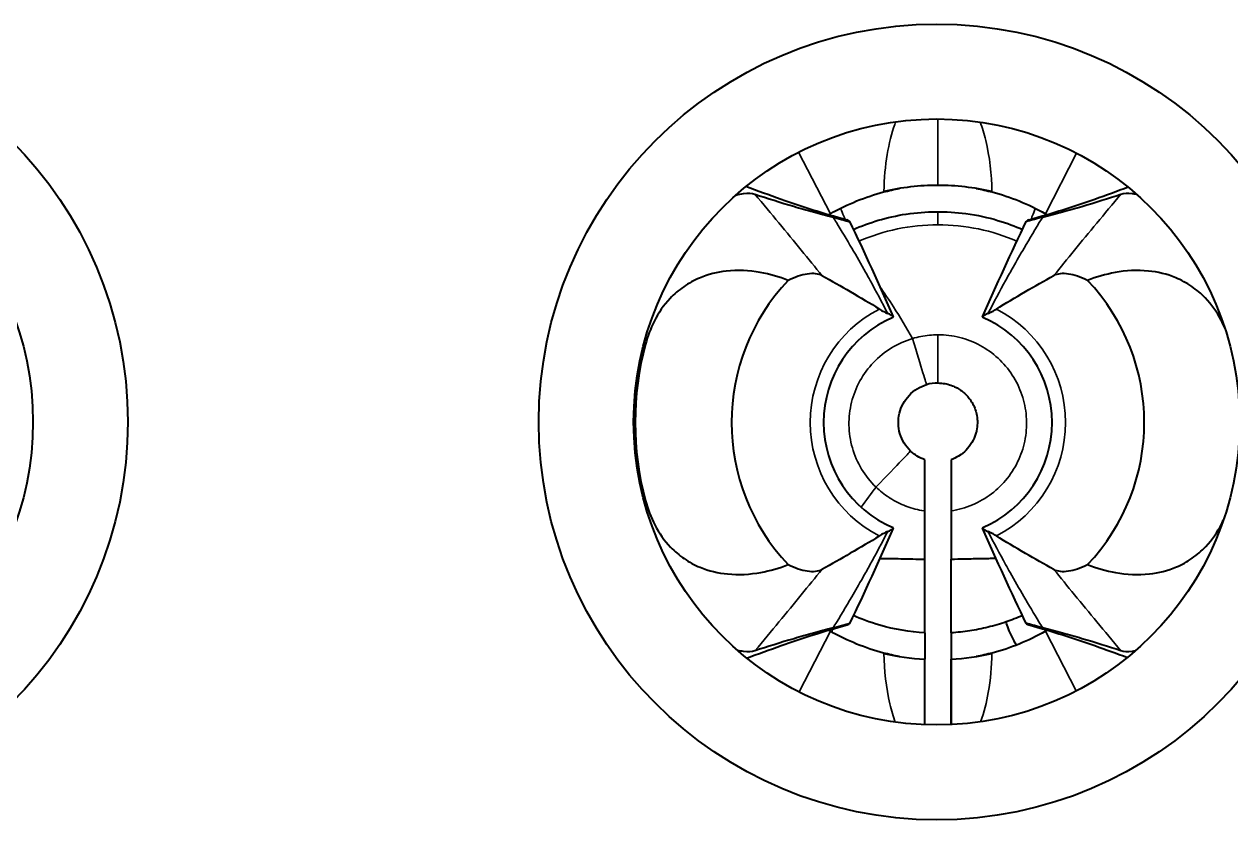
# Model space of a CAD drawing. Header units: millimetres. Extents: x 0 to 1682, y 0 to 1188.
# Drawn here: x 1336.065 to 1338.355, y 450.74 to 452.25 of the extents above; entities that cross this region are included whole.
import ezdxf

# ---------------------------------------------------------------- set-up
doc = ezdxf.new("R2010")
doc.units = ezdxf.units.MM
doc.header["$LTSCALE"] = 2
doc.layers.add('가시적인 것(ISO)', color=3, linetype='Continuous', lineweight=40)
doc.layers.add('가시적인 좁은 것(ISO)', color=3, linetype='Continuous', lineweight=35)

msp = doc.modelspace()

# ---------------------------------------------------------------- linework, layer by layer
at = {"layer": '가시적인 것(ISO)'}
for p, q in [((1337.774, 451.0949), (1337.774, 451.2348)), ((1337.824, 451.0949), (1337.824, 451.2349)), ((1337.774, 451.0949), (1337.774, 451.0448)), ((1337.774, 450.9205), (1337.774, 451.0448)), ((1337.824, 450.9207), (1337.824, 451.0448))]:
    msp.add_line(p, q, dxfattribs=at)
for centre, radius in [((1335.5067, 451.4951), 0.755), ((1337.7967, 451.4951), 0.755), ((1335.5067, 451.4951), 0.575), ((1337.7967, 451.4951), 0.575)]:
    msp.add_circle(centre, radius, dxfattribs=at)
for radius, start, end in [(0.45, 90, 103.1782), (0.45, 76.8218, 90), (0.3916, 136.4808, 223.5197), (0.3916, 316.4807, 43.5197), (0.2168, 113.2155, 246.7835), (0.2168, 293.2154, 66.7839), (0.5744, 164.9931, 195.0072), (0.45, 256.8218, 266.8153), (0.45, 273.1847, 283.1782)]:
    msp.add_arc((1337.799, 451.4941), radius, start, end, dxfattribs=at)
for centre, major_axis, ratio, start_param, end_param in [((1337.1759, 451.5634), (-0.463, -0.2959), 0.288483, 3.39477, 3.408063), ((1337.1553, 451.6593), (-0.4764, -0.2156), 0.090673, 3.19962, 3.25302), ((1338.4427, 451.6594), (-0.4763, 0.2155), 0.09072, 6.171688, 6.225172), ((1338.4441, 451.5469), (-0.4849, 0.3125), 0.282241, 6.024103, 6.037105), ((1337.7991, 451.4922), (0.0022, -0.0768), 0.987445, 3.113519, 3.4016), ((1337.1554, 451.3289), (-0.4763, 0.2155), 0.090718, 3.030103, 3.083581), ((1338.4428, 451.329), (-0.4764, -0.2156), 0.090678, 0.058025, 0.111435), ((1337.1541, 451.4412), (-0.4848, 0.3124), 0.282261, 2.882487, 2.895488), ((1338.4192, 451.4226), (-0.46, -0.2936), 0.289369, 0.254194, 0.267536)]:
    msp.add_ellipse(centre, major_axis=major_axis, ratio=ratio, start_param=start_param, end_param=end_param, dxfattribs=at)
for points, knots in [([(1337.6266, 451.8783), (1337.6029, 451.8845), (1337.5813, 451.891), (1337.5415, 451.9038), (1337.5211, 451.9107), (1337.479, 451.9254), (1337.4565, 451.9336), (1337.4347, 451.9418)], [0.000001, 0.000001, 0.000001, 0.000001, 0.0588699, 0.0588699, 0.1213777, 0.1213777, 0.192838, 0.192838, 0.192838, 0.192838]), ([(1337.595, 451.8901), (1337.6113, 451.8995), (1337.6281, 451.9076), (1337.6449, 451.9145), (1337.6618, 451.9214), (1337.6788, 451.927), (1337.6959, 451.9315), (1337.706, 451.9341), (1337.7161, 451.9363), (1337.7262, 451.9382)], [0, 0, 0, 0, 0.25, 0.25, 0.25, 0.5, 0.5, 0.5, 0.6474893, 0.6474893, 0.6474893, 0.6474893]), ([(1337.8719, 451.9382), (1337.882, 451.9363), (1337.8921, 451.9341), (1337.9022, 451.9315), (1337.9193, 451.927), (1337.9363, 451.9214), (1337.9532, 451.9145), (1337.97, 451.9076), (1337.9868, 451.8995), (1338.0031, 451.8901)], [0.3524805, 0.3524805, 0.3524805, 0.3524805, 0.5, 0.5, 0.5, 0.75, 0.75, 0.75, 1, 1, 1, 1]), ([(1338.1602, 451.9406), (1338.1394, 451.9328), (1338.118, 451.925), (1338.077, 451.9107), (1338.0565, 451.9038), (1338.0167, 451.891), (1337.9951, 451.8845), (1337.9715, 451.8783)], [0.0660033, 0.0660033, 0.0660033, 0.0660033, 0.135923, 0.135923, 0.2001231, 0.2001231, 0.2605456, 0.2605456, 0.2605456, 0.2605456]), ([(1337.4158, 451.9258), (1337.421, 451.9272), (1337.4259, 451.9281), (1337.4389, 451.9296), (1337.4461, 451.9291), (1337.4518, 451.9273)], [-0.009302568, -0.009302568, -0.009302568, -0.009302568, -0.006071666, -0.006071666, -0.000001, -0.000001, -0.000001, -0.000001]), ([(1337.4518, 451.9273), (1337.4753, 451.9197), (1337.5004, 451.9118), (1337.5377, 451.9008), (1337.5501, 451.8973), (1337.5744, 451.8906), (1337.5872, 451.8872), (1337.6001, 451.884)], [0.000001, 0.000001, 0.000001, 0.000001, 0.02510025, 0.02510025, 0.03680794, 0.03680794, 0.04760817, 0.04760817, 0.04760817, 0.04760817]), ([(1337.998, 451.884), (1338.0109, 451.8872), (1338.0236, 451.8906), (1338.0479, 451.8973), (1338.0602, 451.9008), (1338.0976, 451.9118), (1338.1227, 451.9196), (1338.1463, 451.9273)], [0.000001, 0.000001, 0.000001, 0.000001, 0.01087287, 0.01087287, 0.02267328, 0.02267328, 0.04807128, 0.04807128, 0.04807128, 0.04807128]), ([(1338.1463, 451.9273), (1338.1521, 451.9291), (1338.1593, 451.9296), (1338.1704, 451.9283), (1338.1731, 451.9279), (1338.176, 451.9273)], [-0.048121605, -0.048121605, -0.048121605, -0.048121605, -0.04200366, -0.04200366, -0.040148084, -0.040148084, -0.040148084, -0.040148084]), ([(1337.6386, 451.8605), (1337.6683, 451.8735), (1337.7016, 451.8839), (1337.7765, 451.8953), (1337.8147, 451.8956), (1337.8965, 451.8846), (1337.9327, 451.8723), (1337.9595, 451.8605)], [0.00074803, 0.00074803, 0.00074803, 0.00074803, 0.01038667, 0.01038667, 0.01998416, 0.01998416, 0.03136891, 0.03136891, 0.03136891, 0.03136891]), ([(1337.6028, 451.8833), (1337.6232, 451.8777), (1337.6326, 451.8743), (1337.6309, 451.8762), (1337.6305, 451.8765), (1337.6298, 451.877)], [0.000001, 0.000001, 0.000001, 0.000001, 0.01769583, 0.01769583, 0.02027831, 0.02027831, 0.02027831, 0.02027831]), ([(1337.9953, 451.8833), (1337.9749, 451.8777), (1337.9655, 451.8744), (1337.9672, 451.8762), (1337.9676, 451.8765), (1337.9683, 451.877)], [-0.02032758, -0.02032758, -0.02032758, -0.02032758, -0.00261133, -0.00261133, -0.000001, -0.000001, -0.000001, -0.000001]), ([(1337.5151, 451.7638), (1337.498, 451.7704), (1337.4801, 451.7756), (1337.4408, 451.7825), (1337.4191, 451.7837), (1337.3801, 451.7794), (1337.363, 451.7752), (1337.3361, 451.7638), (1337.3261, 451.7584), (1337.3073, 451.7453), (1337.2986, 451.7379), (1337.2786, 451.7166), (1337.2686, 451.702), (1337.2536, 451.6722), (1337.2482, 451.6577), (1337.2442, 451.6428)], [0.000001, 0.000001, 0.000001, 0.000001, 0.00626223, 0.00626223, 0.01343841, 0.01343841, 0.01913464, 0.01913464, 0.02272973, 0.02272973, 0.02626393, 0.02626393, 0.03167014, 0.03167014, 0.03630667, 0.03630667, 0.03630667, 0.03630667]), ([(1337.579, 451.7728), (1337.5724, 451.7764), (1337.5629, 451.7776), (1337.5406, 451.7743), (1337.5284, 451.7704), (1337.5151, 451.7638)], [0.000001, 0.000001, 0.000001, 0.000001, 0.00832328, 0.00832328, 0.01574209, 0.01574209, 0.01574209, 0.01574209]), ([(1337.579, 451.7728), (1337.5969, 451.763), (1337.615, 451.7527), (1337.6526, 451.7309), (1337.6702, 451.7208), (1337.688, 451.7094)], [0.000001, 0.000001, 0.000001, 0.000001, 0.02267265, 0.02267265, 0.04797339, 0.04797339, 0.04797339, 0.04797339]), ([(1337.9101, 451.7094), (1337.9278, 451.7207), (1337.9456, 451.731), (1337.983, 451.7527), (1338.0011, 451.763), (1338.0191, 451.7728)], [0.000001, 0.000001, 0.000001, 0.000001, 0.02202225, 0.02202225, 0.04195247, 0.04195247, 0.04195247, 0.04195247]), ([(1338.083, 451.7638), (1338.0698, 451.7704), (1338.0576, 451.7742), (1338.0353, 451.7776), (1338.0257, 451.7765), (1338.0191, 451.7728)], [0.000001, 0.000001, 0.000001, 0.000001, 0.00737627, 0.00737627, 0.01570949, 0.01570949, 0.01570949, 0.01570949]), ([(1338.3433, 451.6737), (1338.3412, 451.6786), (1338.3389, 451.6835), (1338.3284, 451.7038), (1338.3184, 451.718), (1338.2986, 451.7386), (1338.29, 451.746), (1338.2711, 451.7589), (1338.2611, 451.7643), (1338.2337, 451.7757), (1338.2162, 451.7798), (1338.1773, 451.7837), (1338.1559, 451.7824), (1338.1174, 451.7754), (1338.0999, 451.7703), (1338.083, 451.7638)], [0.00327184, 0.00327184, 0.00327184, 0.00327184, 0.00488809, 0.00488809, 0.01015041, 0.01015041, 0.01364946, 0.01364946, 0.01725329, 0.01725329, 0.02305912, 0.02305912, 0.03007931, 0.03007931, 0.03622793, 0.03622793, 0.03622793, 0.03622793]), ([(1337.688, 451.7094), (1337.6909, 451.7075), (1337.6937, 451.7059), (1337.699, 451.703), (1337.7016, 451.7017), (1337.704, 451.7007)], [-0.007255096, -0.007255096, -0.007255096, -0.007255096, -0.003632959, -0.003632959, -0.000001, -0.000001, -0.000001, -0.000001]), ([(1337.8941, 451.7007), (1337.8965, 451.7017), (1337.8991, 451.703), (1337.9044, 451.7059), (1337.9072, 451.7075), (1337.9101, 451.7094)], [-0.007254423, -0.007254423, -0.007254423, -0.007254423, -0.003622775, -0.003622775, -0.000001, -0.000001, -0.000001, -0.000001]), ([(1337.7139, 451.6935), (1337.7148, 451.6941), (1337.7144, 451.695), (1337.7127, 451.6962), (1337.7111, 451.6975), (1337.7082, 451.699), (1337.704, 451.7007)], [0, 0, 0, 0, 0.5, 0.5, 0.5, 1, 1, 1, 1]), ([(1337.8941, 451.7007), (1337.8899, 451.699), (1337.887, 451.6975), (1337.8854, 451.6962), (1337.8837, 451.695), (1337.8833, 451.6941), (1337.8842, 451.6935)], [0, 0, 0, 0, 0.5, 0.5, 0.5, 1, 1, 1, 1]), ([(1337.7471, 451.44), (1337.7424, 451.4445), (1337.7383, 451.4496), (1337.735, 451.4552), (1337.7316, 451.4607), (1337.7289, 451.4668), (1337.7271, 451.473), (1337.7252, 451.4793), (1337.7242, 451.4857), (1337.7241, 451.4922), (1337.7239, 451.4987), (1337.7246, 451.5052), (1337.7261, 451.5116), (1337.7276, 451.5179), (1337.73, 451.524), (1337.733, 451.5297), (1337.7361, 451.5354), (1337.74, 451.5408), (1337.7444, 451.5455), (1337.7489, 451.5503), (1337.7541, 451.5545), (1337.7596, 451.5579), (1337.7652, 451.5614), (1337.7712, 451.5641), (1337.7775, 451.5659)], [0, 0, 0, 0, 0.125, 0.125, 0.125, 0.25, 0.25, 0.25, 0.375, 0.375, 0.375, 0.5, 0.5, 0.5, 0.625, 0.625, 0.625, 0.75, 0.75, 0.75, 0.875, 0.875, 0.875, 0.9999979, 0.9999979, 0.9999979, 0.9999979]), ([(1337.799, 451.5691), (1337.8035, 451.5691), (1337.808, 451.5687), (1337.8124, 451.5679), (1337.8143, 451.5676), (1337.8161, 451.5672), (1337.8179, 451.5667), (1337.8218, 451.5657), (1337.8256, 451.5644), (1337.8292, 451.5628), (1337.8314, 451.5618), (1337.8336, 451.5607), (1337.8357, 451.5596), (1337.8387, 451.5579), (1337.8416, 451.556), (1337.8443, 451.5539), (1337.8467, 451.5521), (1337.8489, 451.5502), (1337.851, 451.5482), (1337.8531, 451.5462), (1337.8551, 451.544), (1337.857, 451.5417), (1337.8592, 451.5391), (1337.8612, 451.5363), (1337.863, 451.5333), (1337.8642, 451.5313), (1337.8654, 451.5292), (1337.8664, 451.527), (1337.8682, 451.5234), (1337.8697, 451.5197), (1337.8708, 451.5159), (1337.8714, 451.5141), (1337.8718, 451.5123), (1337.8723, 451.5104), (1337.8732, 451.506), (1337.8738, 451.5016), (1337.874, 451.4971), (1337.874, 451.4958), (1337.8741, 451.4944), (1337.874, 451.4931), (1337.874, 451.4881), (1337.8734, 451.4831), (1337.8723, 451.4782), (1337.8722, 451.4774), (1337.872, 451.4766), (1337.8718, 451.4758), (1337.8704, 451.4705), (1337.8685, 451.4653), (1337.866, 451.4603), (1337.8631, 451.4547), (1337.8596, 451.4493), (1337.8554, 451.4446), (1337.8516, 451.4403), (1337.8474, 451.4365), (1337.8429, 451.4332), (1337.8423, 451.4328), (1337.8417, 451.4324), (1337.8411, 451.432), (1337.8368, 451.4291), (1337.8323, 451.4267), (1337.8276, 451.4248), (1337.8264, 451.4243), (1337.8252, 451.4238), (1337.824, 451.4234)], [0, 0, 0, 0, 0.064029, 0.064029, 0.064029, 0.090909, 0.090909, 0.090909, 0.147575, 0.147575, 0.147575, 0.181818, 0.181818, 0.181818, 0.230906, 0.230906, 0.230906, 0.272727, 0.272727, 0.272727, 0.31446, 0.31446, 0.31446, 0.363636, 0.363636, 0.363636, 0.397788, 0.397788, 0.397788, 0.454545, 0.454545, 0.454545, 0.481311, 0.481311, 0.481311, 0.545455, 0.545455, 0.545455, 0.564756, 0.564756, 0.564756, 0.636364, 0.636364, 0.636364, 0.648191, 0.648191, 0.648191, 0.727273, 0.727273, 0.727273, 0.818182, 0.818182, 0.818182, 0.898575, 0.898575, 0.898575, 0.909091, 0.909091, 0.909091, 0.981969, 0.981969, 0.981969, 1, 1, 1, 1]), ([(1337.774, 451.4234), (1337.7689, 451.4252), (1337.7592, 451.4299), (1337.7509, 451.4364), (1337.7471, 451.44)], [0.0000005, 0.0000005, 0.0000005, 0.0000005, 0.5, 0.9999734, 0.9999734, 0.9999734, 0.9999734]), ([(1337.774, 451.3262), (1337.774, 451.3571), (1337.774, 451.3815), (1337.774, 451.4146), (1337.774, 451.4234), (1337.774, 451.4234)], [-0.0283629, -0.0283629, -0.0283629, -0.0283629, -0.01405808, -0.01405808, -0.000001, -0.000001, -0.000001, -0.000001]), ([(1337.824, 451.4234), (1337.824, 451.4234), (1337.824, 451.4146), (1337.824, 451.3816), (1337.824, 451.3572), (1337.824, 451.3263)], [-0.0282305, -0.0282305, -0.0282305, -0.0282305, -0.01423903, -0.01423903, -0.0000015, -0.0000015, -0.0000015, -0.0000015]), ([(1337.2442, 451.3454), (1337.2485, 451.3295), (1337.2543, 451.3141), (1337.2699, 451.2842), (1337.2798, 451.2701), (1337.2996, 451.2495), (1337.3083, 451.2421), (1337.3271, 451.2292), (1337.3372, 451.2238), (1337.3646, 451.2125), (1337.3822, 451.2084), (1337.4211, 451.2046), (1337.4424, 451.2059), (1337.4808, 451.2129), (1337.4983, 451.218), (1337.5151, 451.2244)], [0.000001, 0.000001, 0.000001, 0.000001, 0.00492376, 0.00492376, 0.01016888, 0.01016888, 0.01366516, 0.01366516, 0.01727295, 0.01727295, 0.02310028, 0.02310028, 0.0300965, 0.0300965, 0.03622826, 0.03622826, 0.03622826, 0.03622826]), ([(1337.704, 451.2875), (1337.7082, 451.2892), (1337.7111, 451.2907), (1337.7127, 451.292), (1337.7144, 451.2932), (1337.7148, 451.2941), (1337.7139, 451.2947)], [0, 0, 0, 0, 0.5, 0.5, 0.5, 1, 1, 1, 1]), ([(1337.8842, 451.2947), (1337.8833, 451.2941), (1337.8837, 451.2932), (1337.8854, 451.292), (1337.887, 451.2907), (1337.8899, 451.2892), (1337.8941, 451.2875)], [0, 0, 0, 0, 0.5, 0.5, 0.5, 1, 1, 1, 1]), ([(1338.083, 451.2244), (1338.1001, 451.2178), (1338.118, 451.2127), (1338.1573, 451.2057), (1338.179, 451.2045), (1338.218, 451.2088), (1338.2351, 451.213), (1338.262, 451.2244), (1338.272, 451.2299), (1338.2908, 451.2429), (1338.2994, 451.2504), (1338.3195, 451.2716), (1338.3295, 451.2862), (1338.3387, 451.3044), (1338.3397, 451.3065), (1338.3407, 451.3087)], [0.000001, 0.000001, 0.000001, 0.000001, 0.00626235, 0.00626235, 0.0134386, 0.0134386, 0.01913477, 0.01913477, 0.02272976, 0.02272976, 0.0262638, 0.0262638, 0.03166957, 0.03166957, 0.03238711, 0.03238711, 0.03238711, 0.03238711]), ([(1337.688, 451.2788), (1337.6703, 451.2675), (1337.6525, 451.2573), (1337.6151, 451.2355), (1337.597, 451.2252), (1337.579, 451.2154)], [0.000001, 0.000001, 0.000001, 0.000001, 0.02202179, 0.02202179, 0.04195434, 0.04195434, 0.04195434, 0.04195434]), ([(1337.704, 451.2875), (1337.7016, 451.2865), (1337.699, 451.2852), (1337.6937, 451.2823), (1337.6909, 451.2807), (1337.688, 451.2788)], [-0.007253637, -0.007253637, -0.007253637, -0.007253637, -0.003622384, -0.003622384, -0.000001, -0.000001, -0.000001, -0.000001]), ([(1337.9101, 451.2788), (1337.9072, 451.2807), (1337.9044, 451.2823), (1337.8991, 451.2852), (1337.8965, 451.2865), (1337.8941, 451.2875)], [-0.007255314, -0.007255314, -0.007255314, -0.007255314, -0.003633065, -0.003633065, -0.000001, -0.000001, -0.000001, -0.000001]), ([(1338.0191, 451.2154), (1338.0012, 451.2252), (1337.9831, 451.2355), (1337.9455, 451.2573), (1337.9279, 451.2675), (1337.9101, 451.2788)], [0.000001, 0.000001, 0.000001, 0.000001, 0.02266577, 0.02266577, 0.04797204, 0.04797204, 0.04797204, 0.04797204]), ([(1337.5151, 451.2244), (1337.5283, 451.2179), (1337.5405, 451.214), (1337.5628, 451.2106), (1337.5724, 451.2118), (1337.579, 451.2154)], [0.000001, 0.000001, 0.000001, 0.000001, 0.00737626, 0.00737626, 0.01570945, 0.01570945, 0.01570945, 0.01570945]), ([(1337.6887, 451.2361), (1337.7016, 451.2363), (1337.715, 451.236), (1337.7436, 451.2353), (1337.7587, 451.2349), (1337.774, 451.2348)], [0.017214595, 0.017214595, 0.017214595, 0.017214595, 0.021507398, 0.021507398, 0.026103666, 0.026103666, 0.026103666, 0.026103666]), ([(1337.824, 451.2349), (1337.8328, 451.235), (1337.8415, 451.2352), (1337.8607, 451.2356), (1337.8711, 451.2359), (1337.8908, 451.2363), (1337.9002, 451.2364), (1337.9093, 451.2364)], [0.000001, 0.000001, 0.000001, 0.000001, 0.002645454, 0.002645454, 0.005867942, 0.005867942, 0.008896239, 0.008896239, 0.008896239, 0.008896239]), ([(1338.0191, 451.2154), (1338.0257, 451.2118), (1338.0352, 451.2106), (1338.0575, 451.214), (1338.0697, 451.2178), (1338.083, 451.2244)], [0.000001, 0.000001, 0.000001, 0.000001, 0.00832329, 0.00832329, 0.01574211, 0.01574211, 0.01574211, 0.01574211]), ([(1337.4363, 451.047), (1337.4577, 451.055), (1337.4797, 451.063), (1337.5212, 451.0776), (1337.5416, 451.0845), (1337.5814, 451.0972), (1337.603, 451.1037), (1337.6266, 451.1099)], [0.06425, 0.06425, 0.06425, 0.06425, 0.1360095, 0.1360095, 0.2001654, 0.2001654, 0.2604816, 0.2604816, 0.2604816, 0.2604816]), ([(1337.6028, 451.1049), (1337.6232, 451.1106), (1337.6326, 451.1139), (1337.6309, 451.112), (1337.6305, 451.1117), (1337.6298, 451.1112)], [-0.02032757, -0.02032757, -0.02032757, -0.02032757, -0.00261135, -0.00261135, -0.000001, -0.000001, -0.000001, -0.000001]), ([(1337.774, 451.0949), (1337.7453, 451.0967), (1337.7168, 451.1016), (1337.6694, 451.1151), (1337.6525, 451.1216), (1337.6386, 451.1277)], [0.000001, 0.000001, 0.000001, 0.000001, 0.00863494, 0.00863494, 0.01473932, 0.01473932, 0.01473932, 0.01473932]), ([(1337.9284, 451.1156), (1337.9172, 451.1118), (1337.8943, 451.1051), (1337.8594, 451.0982), (1337.8359, 451.0956), (1337.824, 451.0949)], [0.0000018, 0.0000018, 0.0000018, 0.0000018, 0.3333334, 0.6666667, 1, 1, 1, 1]), ([(1337.948, 451.0716), (1337.945, 451.0771), (1337.9392, 451.0883), (1337.9325, 451.1031), (1337.9295, 451.1117), (1337.9284, 451.1156)], [0.0448363, 0.0448363, 0.0448363, 0.0448363, 0.3333333, 0.6666667, 0.9998988, 0.9998988, 0.9998988, 0.9998988]), ([(1337.9953, 451.1049), (1337.9749, 451.1106), (1337.9655, 451.1139), (1337.9672, 451.112), (1337.9676, 451.1117), (1337.9683, 451.1112)], [0.000001, 0.000001, 0.000001, 0.000001, 0.01769584, 0.01769584, 0.02027831, 0.02027831, 0.02027831, 0.02027831]), ([(1337.9715, 451.1099), (1337.9952, 451.1037), (1338.0168, 451.0972), (1338.0566, 451.0844), (1338.077, 451.0775), (1338.1174, 451.0634), (1338.1383, 451.0558), (1338.1586, 451.0482)], [0.000001, 0.000001, 0.000001, 0.000001, 0.0588726, 0.0588726, 0.1213808, 0.1213808, 0.1876601, 0.1876601, 0.1876601, 0.1876601]), ([(1337.6001, 451.1042), (1337.5872, 451.101), (1337.5745, 451.0976), (1337.5502, 451.0909), (1337.5379, 451.0874), (1337.5005, 451.0764), (1337.4754, 451.0686), (1337.4518, 451.061)], [0.000001, 0.000001, 0.000001, 0.000001, 0.01087239, 0.01087239, 0.02267253, 0.02267253, 0.04807062, 0.04807062, 0.04807062, 0.04807062]), ([(1337.7262, 451.05), (1337.7161, 451.0519), (1337.706, 451.0541), (1337.6959, 451.0567), (1337.6788, 451.0612), (1337.6618, 451.0668), (1337.6449, 451.0737), (1337.6281, 451.0806), (1337.6113, 451.0887), (1337.595, 451.0981)], [0.2633685, 0.2633685, 0.2633685, 0.2633685, 0.43111, 0.43111, 0.43111, 0.715555, 0.715555, 0.715555, 1, 1, 1, 1]), ([(1337.824, 451.0949), (1337.824, 451.0901), (1337.824, 451.08), (1337.824, 451.0638), (1337.824, 451.0518), (1337.824, 451.0453), (1337.824, 451.0448)], [0, 0, 0, 0, 0.125, 0.25, 0.375, 0.3853845, 0.3853845, 0.3853845, 0.3853845]), ([(1338.0031, 451.0981), (1337.9868, 451.0887), (1337.97, 451.0806), (1337.9532, 451.0737), (1337.9363, 451.0668), (1337.9192, 451.0612), (1337.9022, 451.0567), (1337.8921, 451.0541), (1337.882, 451.0519), (1337.8719, 451.05)], [0, 0, 0, 0, 0.2844503, 0.2844503, 0.2844503, 0.5689005, 0.5689005, 0.5689005, 0.7366104, 0.7366104, 0.7366104, 0.7366104]), ([(1338.1463, 451.061), (1338.1228, 451.0686), (1338.0977, 451.0764), (1338.0604, 451.0874), (1338.048, 451.0909), (1338.0237, 451.0976), (1338.0109, 451.101), (1337.998, 451.1042)], [0.000001, 0.000001, 0.000001, 0.000001, 0.02510087, 0.02510087, 0.0368086, 0.0368086, 0.04760889, 0.04760889, 0.04760889, 0.04760889]), ([(1337.4518, 451.061), (1337.446, 451.0591), (1337.4388, 451.0586), (1337.4267, 451.06), (1337.4229, 451.0607), (1337.4189, 451.0617)], [-0.04812161, -0.04812161, -0.04812161, -0.04812161, -0.042003663, -0.042003663, -0.03943709, -0.03943709, -0.03943709, -0.03943709]), ([(1337.774, 450.9205), (1337.774, 450.94), (1337.7741, 450.9816), (1337.774, 451.0226), (1337.774, 451.0442)], [0.374824, 0.374824, 0.374824, 0.374824, 0.6666667, 0.9999916, 0.9999916, 0.9999916, 0.9999916]), ([(1337.824, 451.0442), (1337.8241, 451.0226), (1337.824, 450.9816), (1337.8241, 450.9402), (1337.8241, 450.9207)], [0.0000084, 0.0000084, 0.0000084, 0.0000084, 0.3333333, 0.6241763, 0.6241763, 0.6241763, 0.6241763]), ([(1338.1732, 451.0604), (1338.1713, 451.0601), (1338.1695, 451.0598), (1338.1592, 451.0586), (1338.152, 451.0591), (1338.1463, 451.061)], [-0.007340497, -0.007340497, -0.007340497, -0.007340497, -0.00607167, -0.00607167, -0.000001, -0.000001, -0.000001, -0.000001])]:
    msp.add_open_spline(points, degree=3, knots=knots, dxfattribs=at)
for points in [[(1337.5916, 451.8881), (1337.5927, 451.8887), (1337.5938, 451.8894), (1337.595, 451.8901)], [(1338.0031, 451.8901), (1338.0043, 451.8894), (1338.0054, 451.8887), (1338.0065, 451.8881)], [(1337.6313, 451.8758), (1337.6598, 451.8162), (1337.6874, 451.7558), (1337.7143, 451.6946)], [(1337.8838, 451.6946), (1337.9107, 451.7558), (1337.9383, 451.8162), (1337.9668, 451.8758)], [(1337.7139, 451.6935), (1337.7138, 451.6934), (1337.7137, 451.6934), (1337.7136, 451.6933)], [(1337.8842, 451.6935), (1337.8843, 451.6934), (1337.8844, 451.6934), (1337.8845, 451.6933)], [(1337.774, 451.2348), (1337.774, 451.2504), (1337.774, 451.2813), (1337.774, 451.3114), (1337.774, 451.3262)], [(1337.824, 451.3263), (1337.824, 451.312), (1337.824, 451.2824), (1337.824, 451.251), (1337.824, 451.2349)], [(1337.7143, 451.2936), (1337.6874, 451.2324), (1337.6598, 451.172), (1337.6313, 451.1124)], [(1337.7139, 451.2947), (1337.7138, 451.2948), (1337.7137, 451.2948), (1337.7136, 451.2949)], [(1337.9668, 451.1124), (1337.9383, 451.172), (1337.9107, 451.2324), (1337.8838, 451.2936)], [(1337.8842, 451.2947), (1337.8843, 451.2948), (1337.8844, 451.2948), (1337.8845, 451.2949)], [(1337.9595, 451.1277), (1337.9493, 451.1232), (1337.939, 451.1192), (1337.9284, 451.1156)], [(1337.595, 451.0981), (1337.5938, 451.0988), (1337.5927, 451.0995), (1337.5916, 451.1001)], [(1338.0065, 451.1001), (1338.0054, 451.0995), (1338.0043, 451.0988), (1338.0031, 451.0981)], [(1337.7741, 451.0443), (1337.7741, 451.0443), (1337.7741, 451.0443), (1337.774, 451.0443)], [(1337.824, 451.0443), (1337.824, 451.0443), (1337.824, 451.0443), (1337.824, 451.0443)]]:
    msp.add_open_spline(points, degree=3, dxfattribs=at)
at = {"layer": '가시적인 좁은 것(ISO)'}
for p, q in [((1337.799, 452.07), (1337.799, 451.9441)), ((1337.5348, 452.0069), (1337.595, 451.8901)), ((1338.0623, 452.005), (1338.0031, 451.8901)), ((1337.5356, 450.9828), (1337.595, 451.0981)), ((1338.0616, 450.9847), (1338.0031, 451.0981))]:
    msp.add_line(p, q, dxfattribs=at)
for radius, start, end in [(0.4186, 113.8497, 114.1331), (0.4186, 65.8666, 66.15), (0.2423, 117.287, 242.711), (0.2423, 297.2867, 62.711), (0.4186, 245.8667, 246.1501), (0.4186, 293.8497, 294.1331)]:
    msp.add_arc((1337.799, 451.4941), radius, start, end, dxfattribs=at)
for centre, major_axis, ratio, start_param, end_param in [((1337.799, 451.7941), (0, 0.1), 0.001338, 6.283011, 7.002952), ((1337.7896, 451.5525), (-0.3413, -0.0551), 0.914069, 4.538757, 4.985097), ((1337.799, 451.9691), (0, -0.4), 0.000275, 0.000004, 0.68975), ((1337.6625, 451.9491), (0.115, -0.3831), 0.000777, 5.593476, 6.283185), ((1337.4702, 451.1513), (0.2769, 0.2886), 0.000377, 5.580244, 6.283185)]:
    msp.add_ellipse(centre, major_axis=major_axis, ratio=ratio, start_param=start_param, end_param=end_param, dxfattribs=at)
for points, knots in [([(1337.719, 452.0648), (1337.7183, 452.0631), (1337.7177, 452.0614), (1337.7052, 452.0261), (1337.6977, 451.9832), (1337.6965, 451.9323)], [0.01191079, 0.01191079, 0.01191079, 0.01191079, 0.01243925, 0.01243925, 0.02310643, 0.02310643, 0.02310643, 0.02310643]), ([(1337.9016, 451.9323), (1337.9008, 451.9647), (1337.8974, 451.9981), (1337.8868, 452.042), (1337.8833, 452.0535), (1337.8794, 452.0641)], [0.00006412, 0.00006412, 0.00006412, 0.00006412, 0.00979129, 0.00979129, 0.01367376, 0.01367376, 0.01367376, 0.01367376]), ([(1338.0191, 451.7728), (1338.0316, 451.7884), (1338.0447, 451.8045), (1338.0582, 451.8211), (1338.0718, 451.8377), (1338.086, 451.8548), (1338.1007, 451.8725), (1338.1153, 451.8902), (1338.1306, 451.9085), (1338.1463, 451.9273)], [0, 0, 0, 0, 0.333333, 0.333333, 0.333333, 0.666667, 0.666667, 0.666667, 1, 1, 1, 1]), ([(1337.6143, 451.9005), (1337.6164, 451.8953), (1337.6194, 451.888), (1337.6221, 451.8814), (1337.623, 451.8793)], [0.0671369, 0.0671369, 0.0671369, 0.0671369, 0.3333333, 0.4661765, 0.4661765, 0.4661765, 0.4661765]), ([(1337.9839, 451.9005), (1337.9819, 451.8952), (1337.9791, 451.888), (1337.9766, 451.8815), (1337.9758, 451.8794)], [0.0671277, 0.0671277, 0.0671277, 0.0671277, 0.3333333, 0.4578373, 0.4578373, 0.4578373, 0.4578373]), ([(1337.704, 451.7007), (1337.6931, 451.722), (1337.6819, 451.7429), (1337.6705, 451.7636), (1337.6676, 451.7688), (1337.6647, 451.774), (1337.6618, 451.7792), (1337.6533, 451.7945), (1337.6446, 451.8096), (1337.6358, 451.8246), (1337.6261, 451.8412), (1337.6163, 451.8576), (1337.6064, 451.8738), (1337.6043, 451.8772), (1337.6022, 451.8806), (1337.6001, 451.884)], [0, 0, 0, 0, 0.333333, 0.333333, 0.333333, 0.417641, 0.417641, 0.417641, 0.666667, 0.666667, 0.666667, 0.942116, 0.942116, 0.942116, 1, 1, 1, 1]), ([(1337.9489, 451.8381), (1337.9256, 451.8483), (1337.8763, 451.864), (1337.8249, 451.8693), (1337.799, 451.8693)], [0.8347571, 0.8347571, 0.8347571, 0.8347571, 0.9166667, 0.9999938, 0.9999938, 0.9999938, 0.9999938]), ([(1337.8941, 451.7007), (1337.9052, 451.7223), (1337.9165, 451.7435), (1337.9279, 451.7642), (1337.9325, 451.7725), (1337.9371, 451.7807), (1337.9417, 451.7888), (1337.9486, 451.8011), (1337.9556, 451.8132), (1337.9626, 451.8252), (1337.9735, 451.8438), (1337.9845, 451.8621), (1337.9956, 451.8801), (1337.9964, 451.8814), (1337.9972, 451.8827), (1337.998, 451.884)], [0, 0, 0, 0, 0.3333333, 0.3333333, 0.3333333, 0.4660323, 0.4660323, 0.4660323, 0.6666667, 0.6666667, 0.6666667, 0.9774522, 0.9774522, 0.9774522, 1, 1, 1, 1]), ([(1337.6885, 451.7525), (1337.6975, 451.7397), (1337.7062, 451.7268), (1337.7146, 451.7137), (1337.7274, 451.6939), (1337.7395, 451.6738), (1337.751, 451.6535)], [0.447521, 0.447521, 0.447521, 0.447521, 0.6666667, 0.6666667, 0.6666667, 0.9999999, 0.9999999, 0.9999999, 0.9999999]), ([(1337.7991, 451.6606), (1337.813, 451.6606), (1337.8409, 451.6572), (1337.88, 451.6418), (1337.9144, 451.6174), (1337.9415, 451.5852), (1337.9602, 451.5471), (1337.9684, 451.5058), (1337.9666, 451.4637), (1337.9541, 451.4235), (1337.9323, 451.3872), (1337.9019, 451.3575), (1337.8652, 451.3361), (1337.8379, 451.3284), (1337.824, 451.3263)], [0.0000405, 0.0000405, 0.0000405, 0.0000405, 0.0833333, 0.1666667, 0.25, 0.3333333, 0.4166667, 0.5, 0.5833333, 0.6666667, 0.75, 0.8333333, 0.9166667, 1, 1, 1, 1]), ([(1337.6816, 451.3715), (1337.6711, 451.3817), (1337.6619, 451.3932), (1337.6543, 451.4058), (1337.6467, 451.4183), (1337.6408, 451.4319), (1337.6367, 451.446), (1337.6327, 451.4601), (1337.6306, 451.4747), (1337.6303, 451.4893), (1337.6301, 451.5038), (1337.6317, 451.5184), (1337.6352, 451.5325), (1337.6387, 451.5466), (1337.6441, 451.5602), (1337.6511, 451.573), (1337.6581, 451.5857), (1337.6668, 451.5976), (1337.6769, 451.6081), (1337.6869, 451.6187), (1337.6985, 451.6279), (1337.711, 451.6355), (1337.7235, 451.6432), (1337.737, 451.6493), (1337.751, 451.6535)], [0.0000004, 0.0000004, 0.0000004, 0.0000004, 0.125, 0.125, 0.125, 0.25, 0.25, 0.25, 0.375, 0.375, 0.375, 0.5, 0.5, 0.5, 0.625, 0.625, 0.625, 0.75, 0.75, 0.75, 0.875, 0.875, 0.875, 0.9999997, 0.9999997, 0.9999997, 0.9999997]), ([(1337.774, 451.3262), (1337.7735, 451.3263), (1337.773, 451.3263), (1337.7725, 451.3264), (1337.7614, 451.3281), (1337.7505, 451.331), (1337.7399, 451.3349), (1337.7393, 451.3351), (1337.7387, 451.3353), (1337.7382, 451.3356), (1337.7277, 451.3396), (1337.7177, 451.3446), (1337.7083, 451.3505), (1337.7076, 451.3509), (1337.707, 451.3513), (1337.7063, 451.3518), (1337.6973, 451.3576), (1337.689, 451.3643), (1337.6816, 451.3715)], [0.0000001, 0.0000001, 0.0000001, 0.0000001, 0.0144432, 0.0144432, 0.0144432, 0.3333333, 0.3333333, 0.3333333, 0.3503847, 0.3503847, 0.3503847, 0.6666667, 0.6666667, 0.6666667, 0.6903745, 0.6903745, 0.6903745, 1, 1, 1, 1]), ([(1337.704, 451.2875), (1337.6929, 451.2659), (1337.6816, 451.2447), (1337.6701, 451.224), (1337.6656, 451.2157), (1337.661, 451.2075), (1337.6564, 451.1994), (1337.6495, 451.1871), (1337.6425, 451.175), (1337.6355, 451.163), (1337.6246, 451.1444), (1337.6136, 451.1261), (1337.6025, 451.1081), (1337.6017, 451.1068), (1337.6009, 451.1055), (1337.6001, 451.1042)], [0, 0, 0, 0, 0.3333333, 0.3333333, 0.3333333, 0.4661242, 0.4661242, 0.4661242, 0.6666667, 0.6666667, 0.6666667, 0.9773987, 0.9773987, 0.9773987, 1, 1, 1, 1]), ([(1337.8941, 451.2875), (1337.905, 451.2662), (1337.9162, 451.2453), (1337.9276, 451.2247), (1337.9303, 451.2197), (1337.9331, 451.2147), (1337.9359, 451.2097), (1337.9446, 451.1942), (1337.9533, 451.1789), (1337.9622, 451.1638), (1337.9716, 451.1476), (1337.9812, 451.1316), (1337.9909, 451.1157), (1337.9933, 451.1118), (1337.9956, 451.108), (1337.998, 451.1042)], [0, 0, 0, 0, 0.333333, 0.333333, 0.333333, 0.414625, 0.414625, 0.414625, 0.666667, 0.666667, 0.666667, 0.935208, 0.935208, 0.935208, 1, 1, 1, 1]), ([(1337.579, 451.2154), (1337.5665, 451.1998), (1337.5534, 451.1838), (1337.5398, 451.1672), (1337.5263, 451.1505), (1337.5121, 451.1334), (1337.4974, 451.1157), (1337.4828, 451.098), (1337.4675, 451.0797), (1337.4518, 451.061)], [0, 0, 0, 0, 0.333333, 0.333333, 0.333333, 0.666667, 0.666667, 0.666667, 1, 1, 1, 1]), ([(1337.6965, 451.056), (1337.6972, 451.0239), (1337.7006, 450.991), (1337.7109, 450.9475), (1337.7144, 450.936), (1337.7182, 450.9254)], [0.00006403, 0.00006403, 0.00006403, 0.00006403, 0.00966942, 0.00966942, 0.01353815, 0.01353815, 0.01353815, 0.01353815]), ([(1337.8801, 450.9261), (1337.8867, 450.9441), (1337.8914, 450.9632), (1337.8989, 451.0062), (1337.901, 451.0313), (1337.9016, 451.056)], [0.00804709, 0.00804709, 0.00804709, 0.00804709, 0.0125824, 0.0125824, 0.01847701, 0.01847701, 0.01847701, 0.01847701])]:
    msp.add_open_spline(points, degree=3, knots=knots, dxfattribs=at)
for points in [[(1337.579, 451.7728), (1337.5664, 451.7885), (1337.5401, 451.8208), (1337.4978, 451.8722), (1337.4675, 451.9085), (1337.4518, 451.9273)], [(1337.751, 451.6535), (1337.7562, 451.6549), (1337.7667, 451.6575), (1337.7828, 451.6599), (1337.7937, 451.6605), (1337.7991, 451.6606)], [(1337.2442, 451.6428), (1337.2435, 451.6439), (1337.2427, 451.645), (1337.2419, 451.6461)], [(1337.6535, 451.3334), (1337.6628, 451.3462), (1337.6721, 451.3589), (1337.6816, 451.3715)], [(1337.2442, 451.3454), (1337.2436, 451.3445), (1337.243, 451.3435), (1337.2423, 451.3426)], [(1338.0191, 451.2154), (1338.0317, 451.1997), (1338.058, 451.1674), (1338.1003, 451.1161), (1338.1306, 451.0797), (1338.1463, 451.061)], [(1337.5978, 451.0966), (1337.5983, 451.0986), (1337.5988, 451.1005), (1337.5994, 451.1024)]]:
    msp.add_open_spline(points, degree=3, dxfattribs=at)

doc.saveas('drawing.dxf')
